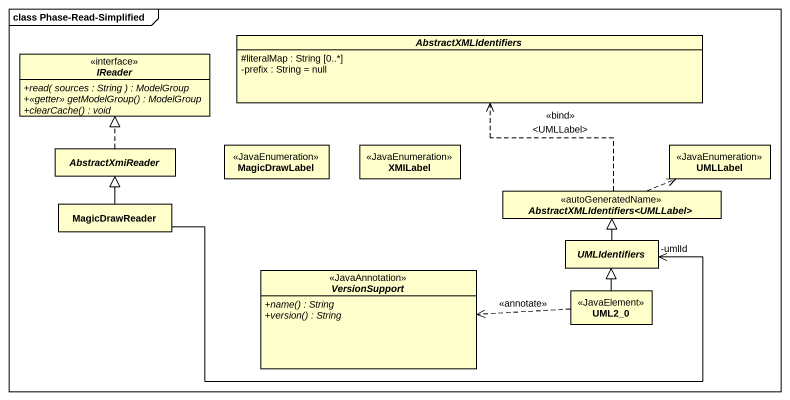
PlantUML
@startuml
mainframe class Phase-Read-Simplified
hide circle
hide empty members
skinparam classAttributeIconSize 0
abstract class AbstractXMLIdentifiers {
  #literalMap : String [0..*]
  -prefix : String = null
}
interface IReader {
  {abstract} +read( sources : String ) : ModelGroup
  {abstract} +<<getter>> getModelGroup() : ModelGroup
  {abstract} +clearCache() : void
}
abstract class AbstractXmiReader
class MagicDrawLabel <<JavaEnumeration>>
class XMILabel <<JavaEnumeration>>
class UMLLabel <<JavaEnumeration>>
class MagicDrawReader
abstract class "AbstractXMLIdentifiers<UMLLabel>" as AbstractXMLIdentifiers_2 <<autoGeneratedName>>
abstract class UMLIdentifiers
interface VersionSupport <<JavaAnnotation>> {
  {abstract} +name() : String
  {abstract} +version() : String
}
class UML2_0 <<JavaElement>>
AbstractXmiReader .up.|> IReader
MagicDrawReader -up-|> AbstractXmiReader
AbstractXMLIdentifiers_2 .up.> AbstractXMLIdentifiers : <<bind>>\n<UMLLabel>
AbstractXMLIdentifiers_2 .right.> UMLLabel
UMLIdentifiers "-umlId" <-left- MagicDrawReader
UMLIdentifiers -up-|> AbstractXMLIdentifiers_2
UML2_0 -up-|> UMLIdentifiers
UML2_0 .left.> VersionSupport : <<annotate>>
@enduml
